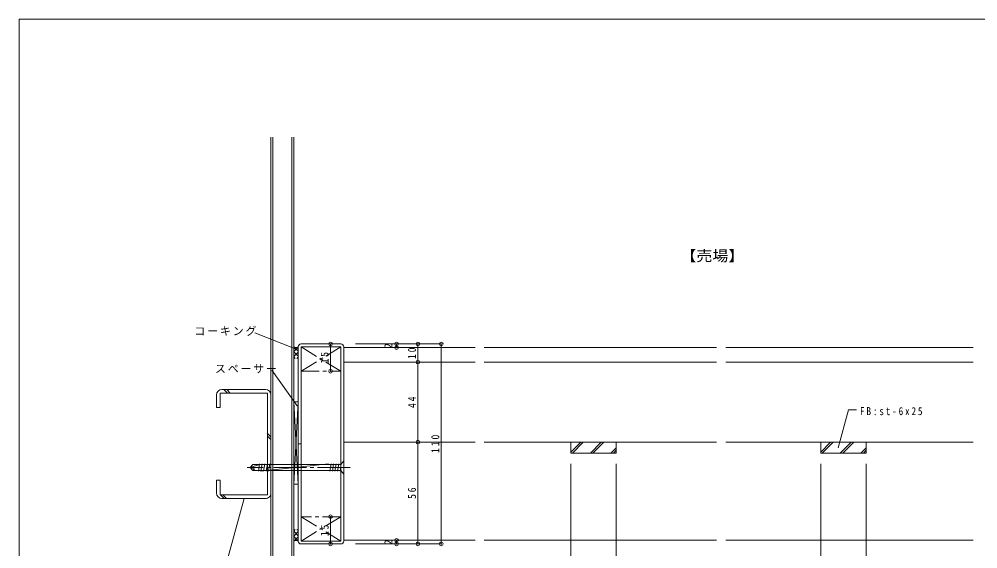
# Model space of a CAD drawing. Units: millimetres at full size, sheet at 1:20, with parts at other scales. Extents: x -16960 to 7878, y 6325 to 11789.
# Drawn here: x -8560 to -3290, y 8875 to 11789 of the extents above; entities that cross this region are included whole.
import ezdxf
from ezdxf.enums import TextEntityAlignment as Align

# ---------------------------------------------------------------- set-up
doc = ezdxf.new("R2010")
doc.units = ezdxf.units.MM
doc.header["$LTSCALE"] = 20
doc.header["$PDMODE"] = 32
doc.header["$PDSIZE"] = 20
doc.linetypes.add('CHAIN1', pattern=[8, 5, -1, 1, -1])
doc.linetypes.add('CHAIN2', pattern=[12, 9, -1, 1, -1])
for name, color, linetype, lineweight in [('2-1_20_図枠', 5, 'Continuous', 9), ('2-9_hojyosenn', 6, 'Continuous', 9), ('F-7', 7, 'Continuous', 15), ('F-E', 5, 'Continuous', 9)]:
    doc.layers.add(name, color=color, linetype=linetype, lineweight=lineweight)
doc.styles.add('ＭＳ ゴシック', font='')
doc.styles.get('ＭＳ ゴシック').set_extended_font_data('MS Gothic')

msp = doc.modelspace()

# ---------------------------------------------------------------- linework, layer by layer
at = {"layer": '2-1_20_図枠', "color": 7, "lineweight": 15}
for p, q in [((-7026.34, 8917.52), (-7026.34, 9985.52)), ((-6792.34, 10001.52), (-7010.34, 10001.52)), ((-7010.34, 9985.52), (-6792.34, 9985.52)), ((-7010.34, 8917.52), (-7010.34, 9985.52)), ((-6792.34, 9985.52), (-6792.34, 8917.52)), ((-6776.34, 8917.52), (-6776.34, 9985.52)), ((-6792.34, 8917.52), (-7010.34, 8917.52)), ((-7010.34, 8901.52), (-6792.34, 8901.52))]:
    msp.add_line(p, q, dxfattribs=at)
at = {"layer": '2-1_20_図枠', "linetype": 'CHAIN1'}
for p, q in [((-7010.34, 9985.52), (-6792.34, 9851.52)), ((-7010.34, 9851.52), (-6792.34, 9985.52)), ((-7010.34, 9851.52), (-6792.34, 9851.52)), ((-6792.34, 9051.52), (-7010.34, 9051.52)), ((-7010.34, 9051.52), (-6792.34, 8917.52)), ((-7010.34, 8917.52), (-6792.34, 9051.52))]:
    msp.add_line(p, q, dxfattribs=at)
at = {"layer": '2-1_20_図枠', "color": 3}
for p, q in [((-6848.36, 10001.52), (-6848.36, 9851.52)), ((-6240.03, 10001.52), (-6710.4, 10001.52)), ((-6485.56, 10001.52), (-6485.56, 9981.52)), ((-6368.35, 10001.52), (-6368.35, 9901.52)), ((-6240.03, 8901.52), (-6240.03, 10001.52)), ((-6368.35, 9901.52), (-6368.35, 9461.52)), ((-6368.35, 9461.52), (-6368.35, 8901.52)), ((-5527.32, 8030.08), (-5527.32, 9341.52)), ((-5277.32, 8030.08), (-5277.32, 9341.52)), ((-4153.3, 8030.08), (-4153.3, 9341.52)), ((-3903.3, 8030.08), (-3903.3, 9341.52)), ((-6848.36, 9051.52), (-6848.36, 8901.52)), ((-6485.56, 8921.52), (-6485.56, 8901.52)), ((-6240.03, 8901.52), (-6710.4, 8901.52))]:
    msp.add_line(p, q, dxfattribs=at)
at = {"layer": '2-1_20_図枠', "color": 4, "lineweight": 5}
for p, q in [((-6776.34, 9981.52), (-6054.09, 9981.52)), ((-6004.09, 9981.52), (-4725.51, 9981.52)), ((-4675.51, 9981.52), (-3314.58, 9981.52)), ((-5527.32, 9407.1), (-5472.9, 9461.52)), ((-5518.76, 9401.52), (-5458.76, 9461.52)), ((-5419.76, 9401.52), (-5359.76, 9461.52)), ((-5405.62, 9401.52), (-5345.62, 9461.52)), ((-4153.3, 9407.1), (-4098.88, 9461.52)), ((-4144.73, 9401.52), (-4084.73, 9461.52)), ((-4045.74, 9401.52), (-3985.74, 9461.52)), ((-4031.6, 9401.52), (-3971.6, 9461.52)), ((-5306.62, 9401.52), (-5277.32, 9430.83)), ((-5292.48, 9401.52), (-5277.32, 9416.69)), ((-3932.6, 9401.52), (-3903.3, 9430.83)), ((-3918.46, 9401.52), (-3903.3, 9416.69)), ((-6054.09, 8921.52), (-6776.34, 8921.52)), ((-4725.51, 8921.52), (-6004.09, 8921.52)), ((-3314.58, 8921.52), (-4675.51, 8921.52))]:
    msp.add_line(p, q, dxfattribs=at)
at = {"layer": '2-1_20_図枠'}
for p, q in [((-6776.34, 9901.52), (-6054.09, 9901.52)), ((-6004.09, 9901.52), (-4725.51, 9901.52)), ((-4675.51, 9901.52), (-3314.58, 9901.52)), ((-7205.95, 9751.52), (-7445.95, 9751.52)), ((-7475.95, 9721.53), (-7475.95, 9651.53)), ((-7455.95, 9731.53), (-7195.95, 9731.53)), ((-7455.95, 9651.53), (-7455.95, 9731.53)), ((-7416.77, 9732.11), (-7433.59, 9748.93)), ((-7401.48, 9733.64), (-7416.77, 9748.93)), ((-7195.95, 9281.52), (-7195.95, 9731.53)), ((-7175.95, 9721.53), (-7175.95, 9281.52)), ((-7475.95, 9651.53), (-7455.95, 9651.53)), ((-7178.28, 9493.08), (-7196.62, 9511.42)), ((-7176.75, 9476.26), (-7195.1, 9494.61)), ((-6776.34, 9461.52), (-6054.09, 9461.52)), ((-6004.09, 9461.52), (-4725.51, 9461.52)), ((-4675.51, 9461.52), (-3314.58, 9461.52)), ((-7195.95, 9281.52), (-7195.95, 9171.53)), ((-7175.95, 9181.53), (-7175.95, 9281.52)), ((-7455.95, 9251.53), (-7475.95, 9251.53)), ((-7475.95, 9181.52), (-7475.95, 9251.53)), ((-7455.95, 9181.52), (-7455.95, 9251.53)), ((-7455.95, 9181.52), (-7455.95, 9171.53)), ((-7455.95, 9171.53), (-7195.95, 9171.53)), ((-7433.59, 9152.16), (-7451.93, 9170.51)), ((-7445.95, 9151.53), (-7426.03, 9151.53)), ((-7421.36, 9152.16), (-7440.47, 9171.27)), ((-7205.95, 9151.53), (-7426.03, 9151.53))]:
    msp.add_line(p, q, dxfattribs=at)
at = {"layer": '2-1_20_図枠', "color": 134}
for p, q in [((-4057.16, 9430.63), (-4001.22, 9639.38)), ((-4001.22, 9639.38), (-3957.32, 9639.38)), ((-7322.84, 9151.53), (-7433.67, 8751.39))]:
    msp.add_line(p, q, dxfattribs=at)
at = {"layer": '2-1_20_図枠'}
for points in [[(-5527.32, 9401.52), (-5277.32, 9401.52), (-5277.32, 9461.52), (-5527.32, 9461.52)], [(-4153.3, 9401.52), (-3903.3, 9401.52), (-3903.3, 9461.52), (-4153.3, 9461.52)]]:
    msp.add_lwpolyline(points, close=True, dxfattribs=at)
at = {"layer": '2-1_20_図枠', "color": 7, "lineweight": 15}
for centre, start, end in [((-7010.34, 9985.52), 90, 180), ((-6792.34, 9985.52), 0, 90), ((-7010.34, 8917.52), 180, 270), ((-6792.34, 8917.52), 270, 0)]:
    msp.add_arc(centre, 16, start, end, dxfattribs=at)
at = {"layer": '2-1_20_図枠'}
for centre, start, end in [((-7445.95, 9721.53), 90, 180), ((-7205.95, 9721.53), 0, 90), ((-7445.95, 9181.53), 180, 270), ((-7205.95, 9181.53), 270, 0.00032)]:
    msp.add_arc(centre, 30, start, end, dxfattribs=at)
for p in [(-6848.36, 10001.52), (-6485.56, 10001.52), (-6485.56, 9981.52), (-6368.35, 10001.52), (-6240.03, 10001.52), (-6368.35, 9901.52), (-6848.36, 9851.52), (-6368.35, 9461.52), (-6848.36, 9051.52), (-6848.36, 8901.52), (-6485.56, 8921.52), (-6485.56, 8901.52), (-6368.35, 8901.52), (-6240.03, 8901.52)]:
    msp.add_point(p, dxfattribs=at)
at = {"layer": '2-9_hojyosenn'}
for p, q in [((-7238.98, 9338.08), (-7290.93, 9322.08)), ((-6791.34, 9338.08), (-7274.93, 9338.08)), ((-7238.28, 9342.08), (-7245.33, 9302.08)), ((-6859.62, 9342.08), (-7232.23, 9302.08)), ((-7224.17, 9342.08), (-7231.22, 9302.08)), ((-7210.06, 9342.08), (-7217.11, 9302.08)), ((-7195.95, 9342.08), (-7203, 9302.08)), ((-7181.84, 9342.08), (-7188.89, 9302.08)), ((-6845.51, 9342.08), (-6852.56, 9302.08)), ((-6831.4, 9342.08), (-6838.45, 9302.08)), ((-6817.29, 9342.08), (-6824.34, 9302.08)), ((-6803.18, 9342.08), (-6810.23, 9302.08)), ((-6776.34, 9358.08), (-6791.34, 9338.08)), ((-6791.34, 9338.08), (-6791.34, 9306.08)), ((-6776.34, 9358.08), (-6776.34, 9286.08)), ((-6776.34, 9354.08), (-6776.34, 9290.08)), ((-7274.93, 9306.08), (-7290.93, 9322.08)), ((-6791.34, 9306.08), (-7274.93, 9306.08)), ((-6791.34, 9329.19), (-6796.12, 9302.08)), ((-6791.34, 9306.08), (-6776.34, 9286.08))]:
    msp.add_line(p, q, dxfattribs=at)
at = {"layer": '2-9_hojyosenn', "linetype": 'CHAIN2'}
msp.add_line((-6739.81, 9322.08), (-7306.91, 9322.08), dxfattribs=at)
at = {"layer": '2-9_hojyosenn'}
msp.add_lwpolyline([(-7274.93, 9338.08), (-7290.93, 9322.08), (-7267.06, 9315.16), (-7274.93, 9306.08)], dxfattribs=at)
at = {"layer": 'F-7'}
for p, q in [((-7175.95, 11139.92), (-7175.95, 7566.58)), ((-7165.95, 11139.92), (-7165.95, 7566.58)), ((-7060.95, 11139.92), (-7060.95, 7566.58)), ((-7050.95, 11139.92), (-7050.95, 7566.58)), ((-7038.09, 9973.55), (-7264.12, 10063.28)), ((-7050.95, 9960.13), (-7026.34, 9984.73)), ((-7050.01, 9985.82), (-7026.34, 9962.16)), ((-7050.95, 9958.48), (-7026.34, 9933.87)), ((-7050.95, 9931.84), (-7026.34, 9956.45)), ((-7050.95, 9930.2), (-7042.18, 9921.43)), ((-7033.08, 9921.43), (-7026.34, 9928.16)), ((-7032.69, 9660.91), (-7172.07, 9857.14)), ((-7050.95, 9684.22), (-7026.34, 9684.22)), ((-7050.95, 9229.92), (-7026.34, 9684.22)), ((-7050.95, 9684.22), (-7026.34, 9229.92)), ((-7010.34, 9451.52), (-7026.34, 9451.52)), ((-7050.95, 9229.92), (-7026.34, 9229.92)), ((-7050.95, 8972.85), (-7042.18, 8981.62)), ((-7050.95, 8971.21), (-7026.34, 8946.6)), ((-7050.95, 8944.57), (-7026.34, 8969.18)), ((-7033.08, 8981.62), (-7026.34, 8974.89)), ((-7050.95, 8942.92), (-7026.34, 8918.32)), ((-7050.01, 8917.23), (-7026.34, 8940.89))]:
    msp.add_line(p, q, dxfattribs=at)
for centre, start, end in [((-7037.93, 10004.92), 235.32675, 300.85785), ((-7037.93, 8898.13), 59.14215, 124.67325)]:
    msp.add_arc(centre, 22.6, start, end, dxfattribs=at)
at = {"layer": 'F-E'}
for p, q in [((-8560.5, 6325.46), (-8560.5, 11788.71)), ((-8560.5, 11788.71), (-720.5, 11788.71))]:
    msp.add_line(p, q, dxfattribs=at)

# ---------------------------------------------------------------- texts
at = {"layer": '2-1_20_図枠', "color": 7, "style": 'ＭＳ ゴシック', "width": 1.1}
msp.add_text('【売場】', height=58.65, dxfattribs=at).set_placement((-4925.19, 10439.68), align=Align.BOTTOM_LEFT)
at = {"layer": '2-1_20_図枠', "color": 7, "style": 'ＭＳ ゴシック'}
for p in [(-6495.56, 9976.52), (-6495.56, 8896.52)]:
    msp.add_text('2', height=43.99, rotation=90, dxfattribs=at).set_placement(p, align=Align.BOTTOM_LEFT)
at = {"layer": '2-1_20_図枠', "color": 7, "char_height": 43.99, "attachment_point": 7, "rotation": 90, "style": 'ＭＳ ゴシック'}
for s, insert in [('\\T1.36;\\W0.9;10', (-6378.35, 9919.02)), ('\\T1.36;\\W0.9;15', (-6858.36, 9894.02)), ('\\T1.36;\\W0.9;44', (-6378.35, 9649.02)), ('\\T1.38;\\W0.9;110', (-6250.03, 9401.52)), ('\\T1.36;\\W0.9;56', (-6378.35, 9149.02)), ('\\T1.36;\\W0.9;15', (-6858.36, 8944.02))]:
    msp.add_mtext(s, dxfattribs=dict(at, insert=insert))
at = {"layer": '2-1_20_図枠', "color": 7, "insert": (-3937.32, 9609.38), "char_height": 43.99, "attachment_point": 7, "style": 'ＭＳ ゴシック'}
msp.add_mtext('\\T1.39;\\W0.85;FB:st-6x25', dxfattribs=at)
at = {"layer": 'F-7', "char_height": 43.99, "attachment_point": 7, "style": 'ＭＳ ゴシック'}
for s, insert in [('\\T1.17;コーキング', (-7597.13, 10046.03)), ('\\T1.17;スペーサー', (-7484.02, 9840.46))]:
    msp.add_mtext(s, dxfattribs=dict(at, insert=insert))

doc.saveas('drawing.dxf')
